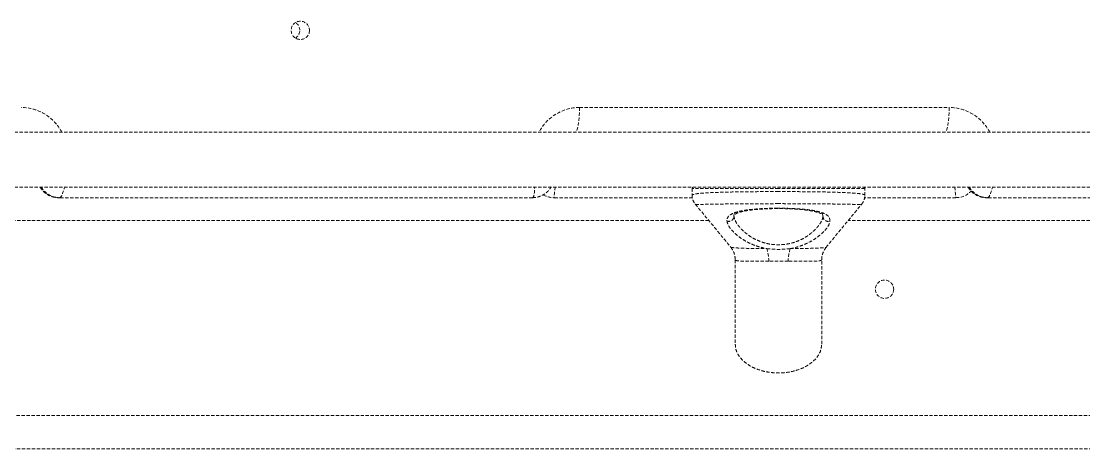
# Model space of a CAD drawing. Header units: millimetres. Extents: x -3036 to 2935, y -3673 to 3376.
# Drawn here: x 393.3 to 799.1, y -168.1 to -4.6 of the extents above; entities that cross this region are included whole.
import ezdxf

# ---------------------------------------------------------------- set-up
doc = ezdxf.new("R2010")
doc.units = ezdxf.units.MM
doc.linetypes.add('HIDDEN', pattern=[1.905, 1.27, -0.635])
doc.layers.add('DIKOM_ОБЪЕКТ', color=7, linetype='Continuous')

msp = doc.modelspace()

# ---------------------------------------------------------------- linework, layer by layer
at = {"layer": 'DIKOM_ОБЪЕКТ', "color": 7, "linetype": 'HIDDEN', "lineweight": 15}
for p, q in [((606.566, -37.603), (747.726, -37.603)), ((1144.491, -47.103), (390.721, -47.103)), ((1144.491, -68.103), (390.721, -68.103)), ((649.529, -68.603), (649.529, -71.224)), ((682.529, -68.603), (649.529, -68.603)), ((715.529, -68.603), (682.529, -68.603)), ((715.529, -71.228), (715.529, -68.603)), ((408.018, -72.103), (407.666, -72.103)), ((588.553, -72.103), (408.018, -72.103)), ((649.672, -72.103), (596.829, -72.103)), ((649.529, -71.224), (649.529, -71.225)), ((750.229, -72.103), (715.337, -72.103)), ((762.394, -72.103), (762.042, -72.103)), ((942.928, -72.103), (762.394, -72.103)), ((714.299, -74.584), (714.311, -74.574)), ((655.9, -80.803), (-27.574, -80.803)), ((665.529, -78.973), (665.798, -77.87)), ((665.543, -79.268), (665.529, -78.973)), ((699.259, -77.873), (699.529, -78.975)), ((699.529, -78.975), (699.513, -79.29)), ((835.726, -80.803), (709.173, -80.803)), ((-27.574, -155.403), (1114.926, -155.403)), ((1114.926, -168.103), (-27.574, -168.103))]:
    msp.add_line(p, q, dxfattribs=at)
at = {"layer": 'DIKOM_ОБЪЕКТ', "color": 7, "linetype": 'HIDDEN', "lineweight": 15, "flags": 128}
for points in [[(606.566, -37.603), (606.534, -39.457), (606.439, -41.239), (606.284, -42.881), (606.076, -44.321), (605.823, -45.502), (605.533, -46.38), (605.22, -46.921), (604.893, -47.103)], [(747.726, -37.603), (747.694, -39.457), (747.598, -41.239), (747.444, -42.881), (747.236, -44.321), (746.982, -45.502), (746.693, -46.38), (746.379, -46.921), (746.053, -47.103)], [(597.23, -68.003), (597.229, -68.015), (597.092, -69.409), (596.98, -70.553), (596.897, -71.403), (596.846, -71.927), (596.829, -72.103)], [(749.828, -68.003), (749.829, -68.015), (749.965, -69.409), (750.077, -70.553), (750.16, -71.403), (750.212, -71.927), (750.229, -72.103)]]:
    msp.add_lwpolyline(points, dxfattribs=at)
at = {"layer": 'DIKOM_ОБЪЕКТ', "color": 7, "linetype": 'HIDDEN', "lineweight": 15}
for centre, radius in [((499.919, -8.115), 3.484), ((723.029, -107.103), 3.5)]:
    msp.add_circle(centre, radius, dxfattribs=at)
for centre, radius, start, end in [((496.2, -8.09), 3.506, 359.78688, 57.00268), ((496.2, -8.116), 3.506, 302.99756, 0.21337), ((393.288, -55.1), 17.496, 27.1954, 89.79746), ((606.628, -55.1), 17.496, 90.20257, 152.80455), ((747.664, -55.1), 17.496, 27.19535, 89.79754), ((407.694, -63.949), 8.154, 210.62684, 269.80128), ((408.046, -63.949), 8.154, 210.62682, 269.8013), ((650.029, -68.603), 0.5, 90, 180), ((715.029, -68.603), 0.5, 0, 90), ((762.07, -63.949), 8.154, 210.62796, 269.80032), ((762.422, -63.949), 8.154, 210.62796, 269.80032), ((596.829, -63.803), 8.3, 240.55575, 270), ((750.229, -63.803), 8.3, 270, 315.53083), ((663.537, -79.135), 2.011, 250.45715, 356.20698), ((701.521, -79.154), 2.013, 183.85893, 289.48519), ((659.099, -97.044), 19.755, 1.78478, 16.08767), ((705.934, -97.05), 19.729, 163.87504, 178.20024)]:
    msp.add_arc(centre, radius, start, end, dxfattribs=at)
for centre, major_axis, start_param, end_param in [((409.199, -62.603), (1.218, 9.498), 3.163817, 4.1171762), ((587.371, -62.603), (-1.218, 9.498), 3.1193683, 4.0727276), ((763.575, -62.603), (1.218, 9.498), 3.163817, 4.1171762)]:
    msp.add_ellipse(centre, major_axis=major_axis, ratio=0.1733093, start_param=start_param, end_param=end_param, dxfattribs=at)
for points, knots in [([(400.596, -68.103), (400.713, -68.31), (401.084, -68.963), (401.974, -69.907), (403.192, -70.859), (404.536, -71.538), (405.882, -71.947), (406.931, -72.091), (407.518, -72.101), (407.666, -72.103)], [0, 0, 0, 0, 0.0839301, 0.2646105, 0.4527386, 0.6281633, 0.7927816, 0.9476772, 1, 1, 1, 1]), ([(588.553, -72.103), (589.025, -72.08), (589.992, -72.032), (591.419, -71.639), (592.792, -71), (594.066, -70.075), (595.061, -69.065), (595.514, -68.295), (595.686, -68.003)], [0, 0, 0, 0, 0.1644987, 0.3361636, 0.5118322, 0.6895122, 0.8824344, 1, 1, 1, 1]), ([(754.971, -68.103), (755.089, -68.31), (755.46, -68.963), (756.349, -69.907), (757.568, -70.859), (758.912, -71.538), (760.258, -71.947), (761.307, -72.091), (761.893, -72.101), (762.042, -72.103)], [0, 0, 0, 0, 0.0839292, 0.2646102, 0.452738, 0.6281616, 0.7927821, 0.9476764, 1, 1, 1, 1]), ([(649.529, -71.049), (649.565, -71.637), (649.645, -72.96), (650.36, -74.006), (650.757, -74.587)], [0, 0, 0, 0, 0.4443568, 1, 1, 1, 1]), ([(682.529, -69.77), (680.925, -69.772), (677.732, -69.775), (673.067, -69.806), (668.642, -69.855), (664.906, -69.918), (661.84, -69.988), (659.377, -70.062), (656.855, -70.16), (654.442, -70.288), (652.507, -70.444), (651.19, -70.604), (650.337, -70.763), (649.672, -70.962), (649.59, -71.129), (649.542, -71.228)], [0, 0, 0, 0, 0.0926597, 0.1844138, 0.2752635, 0.3652112, 0.4302604, 0.4936738, 0.5554531, 0.6450184, 0.7309158, 0.7933297, 0.8542789, 0.9137622, 1, 1, 1, 1]), ([(715.491, -71.235), (715.501, -71.202), (715.532, -71.097), (715.222, -70.908), (714.393, -70.678), (712.976, -70.489), (711.365, -70.348), (709.769, -70.243), (707.558, -70.132), (704.54, -70.022), (701.096, -69.938), (697.86, -69.879), (695.031, -69.84), (691.553, -69.804), (687.373, -69.776), (684.152, -69.772), (682.529, -69.77)], [0, 0, 0, 0, 0.0272303, 0.0869745, 0.1764283, 0.2692664, 0.3258087, 0.3840609, 0.4440253, 0.5371363, 0.634098, 0.6934342, 0.7534353, 0.8141013, 0.9063024, 1, 1, 1, 1]), ([(714.3, -74.59), (714.616, -74.15), (715.349, -73.13), (715.464, -71.808), (715.529, -71.055)], [0, 0, 0, 0, 0.4310489, 1, 1, 1, 1]), ([(650.774, -74.608), (652.943, -77.226), (657.623, -82.877), (662.011, -88.212), (664.366, -91.076)], [0, 0, 0, 0, 0.46334225, 1, 1, 1, 1]), ([(650.827, -74.573), (650.823, -74.59), (650.809, -74.654), (651.416, -74.675), (652.6, -74.675), (654.36, -74.64), (656.605, -74.596), (659.312, -74.548), (662.435, -74.503), (665.913, -74.462), (669.698, -74.429), (673.706, -74.405), (677.878, -74.389), (680.712, -74.387), (682.131, -74.386)], [0, 0, 0, 0, 0.0317096, 0.1227279, 0.2132403, 0.3021797, 0.3907797, 0.4787518, 0.5660156, 0.6535113, 0.7400851, 0.8271146, 0.9134764, 1, 1, 1, 1]), ([(682.097, -76.117), (680.783, -76.133), (678.159, -76.164), (674.4, -76.367), (670.975, -76.696), (668.02, -77.176), (665.651, -77.823), (663.967, -78.667), (662.956, -79.707), (662.894, -80.59), (662.864, -81.03)], [0, 0, 0, 0, 0.1260804, 0.2519535, 0.3781155, 0.5032636, 0.6286326, 0.7530042, 0.8768375, 1, 1, 1, 1]), ([(666, -78.342), (666.011, -78.352), (666.034, -78.374), (666.428, -78.126), (667.26, -77.774), (668.907, -77.319), (670.881, -76.957), (673.26, -76.662), (676.047, -76.439), (679.211, -76.298), (682.709, -76.251), (686.286, -76.31), (689.598, -76.477), (692.348, -76.723), (694.533, -77.018), (696.306, -77.363), (697.482, -77.687), (698.37, -78.024), (698.738, -78.219), (698.846, -78.157), (698.902, -78.124)], [0, 0, 0, 0, 0.0184323, 0.0380107, 0.1064587, 0.1663703, 0.2266205, 0.2895089, 0.3554419, 0.4263931, 0.5016984, 0.5819131, 0.6581542, 0.7255854, 0.7832956, 0.8368751, 0.8926564, 0.9219086, 0.9591823, 1, 1, 1, 1]), ([(702.192, -81.052), (702.162, -80.597), (702.101, -79.686), (701.033, -78.622), (699.256, -77.767), (696.757, -77.118), (693.654, -76.644), (690.071, -76.327), (686.161, -76.141), (683.454, -76.125), (682.097, -76.117)], [0, 0, 0, 0, 0.123447, 0.2471605, 0.3720034, 0.4967769, 0.6223033, 0.7482476, 0.8737718, 1, 1, 1, 1]), ([(682.131, -74.386), (682.564, -74.386), (683.734, -74.386), (685.941, -74.388), (689.02, -74.396), (692.342, -74.411), (695.686, -74.433), (698.866, -74.46), (701.85, -74.494), (704.554, -74.53), (706.367, -74.56), (707.606, -74.582), (708.342, -74.595), (709.056, -74.609), (709.743, -74.622), (710.401, -74.635), (711.474, -74.656), (712.748, -74.678), (713.575, -74.676), (713.949, -74.656), (714.101, -74.642), (714.212, -74.623), (714.279, -74.604), (714.294, -74.589), (714.299, -74.584)], [0, 0, 0, 0, 0.0260278, 0.0703218, 0.1328182, 0.2128863, 0.2766066, 0.3488856, 0.4288398, 0.4947134, 0.5654523, 0.5899816, 0.6150489, 0.640704, 0.6670022, 0.6940241, 0.7216808, 0.8097616, 0.8989046, 0.9215939, 0.9442977, 0.9669854, 0.9897094, 1, 1, 1, 1]), ([(700.68, -91.1), (703.082, -88.186), (707.68, -82.61), (712.17, -77.172), (714.313, -74.576)], [0, 0, 0, 0, 0.5226781, 1, 1, 1, 1]), ([(662.864, -81.03), (662.948, -81.449), (663.116, -82.284), (664.013, -83.724), (665.336, -85.249), (667.106, -86.815), (669.281, -88.335), (671.858, -89.708), (674.787, -90.867), (676.981, -91.335), (678.08, -91.57)], [0, 0, 0, 0, 0.1231784, 0.2457215, 0.369662, 0.4935938, 0.619178, 0.7452775, 0.8724304, 1, 1, 1, 1]), ([(699.513, -79.29), (699.456, -79.61), (699.342, -80.249), (698.842, -81.323), (698.179, -82.363), (697.401, -83.347), (696.591, -84.232), (695.665, -85.115), (694.493, -86.09), (693.045, -87.107), (691.271, -88.104), (689.48, -88.878), (687.72, -89.439), (685.481, -89.945), (683.12, -90.159), (680.757, -90.052), (679.022, -89.818), (677.333, -89.436), (675.569, -88.872), (673.772, -88.095), (671.993, -87.092), (670.626, -86.129), (669.601, -85.287), (668.793, -84.549), (668.093, -83.83), (667.464, -83.104), (666.685, -82.093), (665.855, -80.742), (665.647, -79.76), (665.543, -79.268)], [0, 0, 0, 0, 0.0412215, 0.0821281, 0.1250212, 0.1561727, 0.1875292, 0.2187591, 0.2498237, 0.293053, 0.3339914, 0.3746555, 0.4065842, 0.4373153, 0.4995292, 0.5305499, 0.5619893, 0.5927436, 0.6247059, 0.6655922, 0.7066869, 0.7500095, 0.7745891, 0.7981947, 0.8286878, 0.8507077, 0.8752628, 0.9375812, 1, 1, 1, 1]), ([(686.982, -91.57), (688.079, -91.336), (690.264, -90.871), (693.187, -89.717), (695.751, -88.353), (697.926, -86.838), (699.693, -85.28), (701.025, -83.754), (701.931, -82.311), (702.105, -81.472), (702.192, -81.052)], [0, 0, 0, 0, 0.1276216, 0.2541799, 0.3806184, 0.5050853, 0.6296224, 0.7528783, 0.8764552, 1, 1, 1, 1]), ([(664.336, -91.037), (664.862, -91.822), (665.821, -93.252), (665.964, -95.057), (666.028, -95.871)], [0, 0, 0, 0, 0.5489325, 1, 1, 1, 1]), ([(664.378, -91.065), (664.386, -91.072), (664.41, -91.092), (664.632, -91.13), (664.935, -91.17), (665.233, -91.203), (665.569, -91.236), (665.948, -91.267), (666.328, -91.295), (666.785, -91.324), (667.251, -91.35), (668.225, -91.397), (669.917, -91.458), (672.431, -91.513), (675.177, -91.55), (677.083, -91.563), (678.08, -91.57)], [0, 0, 0, 0, 0.0458247, 0.1238165, 0.1570617, 0.1972749, 0.2442684, 0.2703396, 0.3100175, 0.3476685, 0.3834935, 0.4174975, 0.5599017, 0.7089161, 0.8476335, 1, 1, 1, 1]), ([(678.08, -91.57), (679.564, -91.725), (682.531, -92.035), (685.498, -91.725), (686.982, -91.57)], [0, 0, 0, 0, 0.4999655, 1, 1, 1, 1]), ([(686.982, -91.57), (688.175, -91.562), (690.53, -91.546), (693.764, -91.494), (696.532, -91.416), (698.676, -91.309), (700.048, -91.189), (700.683, -91.093), (700.651, -91.074), (700.641, -91.069)], [0, 0, 0, 0, 0.1813192, 0.3576988, 0.5238935, 0.6775936, 0.816613, 0.9425789, 1, 1, 1, 1]), ([(699.029, -95.881), (699.091, -95.08), (699.232, -93.274), (700.194, -91.837), (700.73, -91.038)], [0, 0, 0, 0, 0.4431714, 1, 1, 1, 1]), ([(678.845, -96.429), (677.914, -96.427), (676.079, -96.424), (673.521, -96.418), (671.25, -96.408), (669.348, -96.386), (667.852, -96.336), (666.802, -96.237), (666.15, -96.074), (666.068, -95.917), (666.028, -95.839)], [0, 0, 0, 0, 0.1500462, 0.2961612, 0.4337454, 0.5636221, 0.6846069, 0.7965071, 0.9000165, 1, 1, 1, 1]), ([(666.029, -95.827), (666.029, -96.308), (666.029, -98.755), (666.029, -102.458), (666.029, -106.69), (666.029, -109.842), (666.029, -112.407), (666.029, -114.594), (666.029, -116.749), (666.029, -118.871), (666.029, -121.046), (666.029, -123.17), (666.029, -125.119), (666.029, -126.727), (666.029, -127.871), (666.029, -128.024), (666.029, -128.103)], [0, 0, 0, 0, 0.0209331, 0.1064442, 0.1818471, 0.2432849, 0.2897305, 0.3429455, 0.391927, 0.4493829, 0.5159664, 0.5923447, 0.6789712, 0.776024, 0.883316, 1, 1, 1, 1]), ([(686.215, -96.43), (684.987, -96.407), (682.53, -96.36), (680.073, -96.406), (678.845, -96.429)], [0, 0, 0, 0, 0.49999836, 1, 1, 1, 1]), ([(699.029, -95.848), (698.99, -95.926), (698.909, -96.085), (698.261, -96.244), (697.215, -96.34), (695.724, -96.388), (693.819, -96.409), (691.541, -96.419), (688.98, -96.426), (687.145, -96.429), (686.215, -96.43)], [0, 0, 0, 0, 0.0991572, 0.2031809, 0.3146505, 0.4351752, 0.5656009, 0.7040188, 0.8499553, 1, 1, 1, 1]), ([(699.029, -128.103), (699.029, -128.024), (699.029, -127.871), (699.029, -126.727), (699.029, -125.119), (699.029, -123.17), (699.029, -121.046), (699.029, -118.871), (699.029, -116.749), (699.029, -114.757), (699.029, -112.946), (699.029, -111.19), (699.029, -109.227), (699.029, -106.427), (699.029, -102.458), (699.029, -98.757), (699.029, -96.312), (699.029, -95.833)], [0, 0, 0, 0, 0.11669326, 0.22399373, 0.32105429, 0.40768765, 0.48407199, 0.55066069, 0.6081212, 0.65710658, 0.69824909, 0.73237562, 0.77063488, 0.8182298, 0.89363863, 0.97915658, 1, 1, 1, 1]), ([(666.029, -128.103), (666.084, -128.778), (666.2, -130.196), (667.144, -132.259), (668.645, -134.179), (670.632, -135.818), (672.881, -137.094), (675.159, -137.992), (677.378, -138.59), (679.723, -138.986), (682.443, -139.163), (685.63, -138.988), (689.07, -138.307), (692.43, -137.036), (695.349, -135.205), (697.495, -132.961), (698.8, -130.535), (698.956, -128.874), (699.029, -128.103)], [0, 0, 0, 0, 0.0463321, 0.0973777, 0.1534123, 0.2131334, 0.2735564, 0.3308298, 0.3813373, 0.4315809, 0.4944338, 0.568712, 0.6508218, 0.7350011, 0.8148893, 0.8859725, 0.9471345, 1, 1, 1, 1])]:
    msp.add_open_spline(points, degree=3, knots=knots, dxfattribs=at)

doc.saveas('drawing.dxf')
